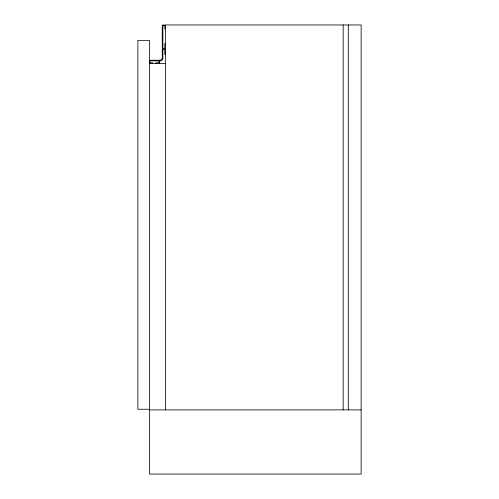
<?xml version="1.0" encoding="UTF-8"?>
<svg xmlns="http://www.w3.org/2000/svg" width="499" height="499" viewBox="0 0 499 499"><rect width="100%" height="100%" fill="white"/><g stroke="black" fill="none" stroke-linecap="round" stroke-linejoin="round"><path stroke-width="0.75" d="M165.456 28.799L164.813 28.799L164.813 25.592L162.886 25.592L162.886 48.69L164.813 48.69L164.813 43.556L165.456 43.556M165.456 54.46L164.813 54.46L164.813 49.332L162.886 49.332L162.886 58.314A2.564 2.564 0 0 1 160.322 60.878L159.68 60.878L159.68 63.442M149.413 63.442L165.456 63.442M149.413 409.249L137.867 409.249L137.867 40.35L149.413 40.35L149.413 474.05L361.133 474.05L361.133 24.95L165.456 24.95L165.456 409.891M149.413 409.891L361.133 409.891M165.456 25.268L162.886 24.95A0.642 0.642 0 0 0 162.244 25.592L162.244 57.672A2.564 2.564 0 0 1 159.68 60.236L150.056 60.236A0.642 0.642 0 0 0 149.413 60.878M348.302 24.95L348.302 409.891M343.169 24.95L343.169 409.891M155.831 63.442L155.831 62.805L159.038 62.805L159.038 60.878L150.056 60.878L150.056 62.805L152.625 62.805L152.625 63.442"/></g></svg>
